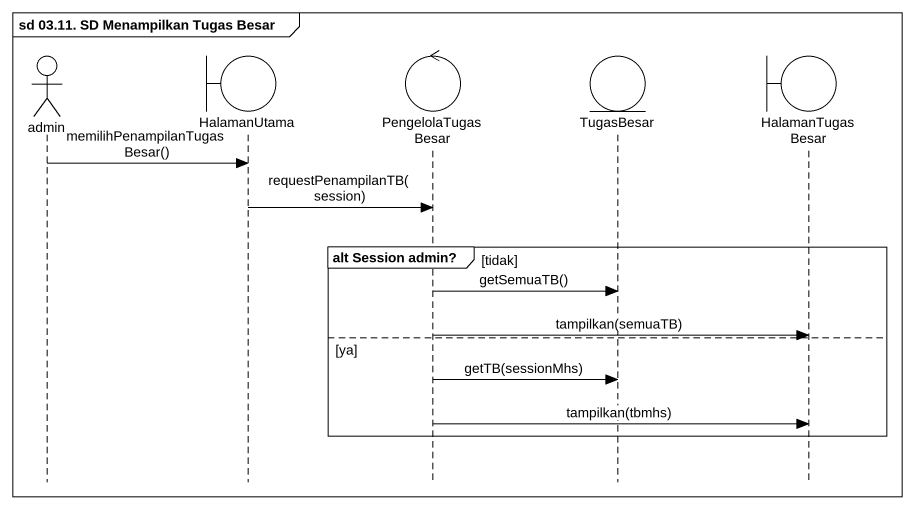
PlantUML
@startuml
mainframe sd 03.11. SD Menampilkan Tugas Besar
hide footbox
actor admin
boundary HalamanUtama
control PengelolaTugasBesar
entity TugasBesar
boundary HalamanTugasBesar

admin -> HalamanUtama : memilihPenampilanTugasBesar()
HalamanUtama -> PengelolaTugasBesar : requestPenampilanTB(session)
group alt Session admin? [tidak]
  PengelolaTugasBesar -> TugasBesar : getSemuaTB()
  PengelolaTugasBesar -> HalamanTugasBesar : tampilkan(semuaTB)
else ya
  PengelolaTugasBesar -> TugasBesar : getTB(sessionMhs)
  PengelolaTugasBesar -> HalamanTugasBesar : tampilkan(tbmhs)
end
@enduml
